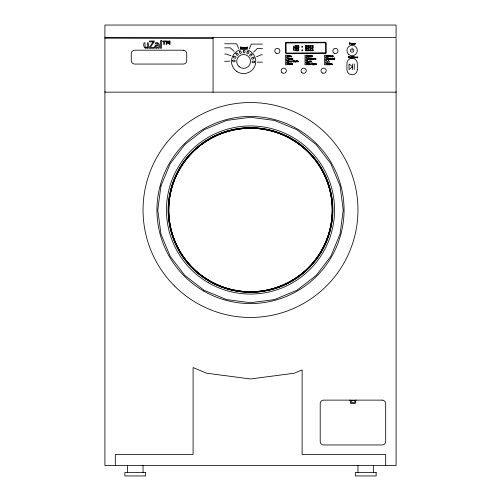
<?xml version="1.0" encoding="UTF-8"?>
<svg xmlns="http://www.w3.org/2000/svg" width="501" height="501" viewBox="0 0 501 501"><rect width="100%" height="100%" fill="white"/><g stroke="black" fill="none" stroke-linecap="round" stroke-linejoin="round"><path stroke-width="0.75" d="M104.941 91.752L104.916 92.165L396.084 92.165L396.059 91.752M293.06 61.842L293.423 60.439L293.968 61.842C294.976 57.822 293.874 64.723 293.517 60.677L292.979 62.086L292.546 60.439M332.257 55.699C331.919 59.018 330.716 53.77 331.75 56.738L332.113 55.699L332.852 56.638C334.086 53.82 332.075 59.813 332.332 55.699M249.348 48.935L251.258 44.101L262.424 44.101M253.706 52.154L257.339 48.434L262.424 48.434M256.474 56.807L261.265 54.791L262.424 54.791M224.667 61.341L229.865 61.116M104.916 37.569L396.084 37.569L396.084 25.05L104.916 25.05L104.916 465.554L396.084 465.554L396.084 38.439M104.916 38.17L213.063 38.439M224.667 43.781L236.616 43.781L238.733 48.528M224.667 47.846L230.347 47.846L234.142 51.396M224.667 54.02L226.145 54.02L231.024 55.824M257.22 62.168L262.424 62.168M349.554 400.124L349.848 400.155A0.726 0.72 0 0 1 350.343 400.844L350.343 402.716A0.87 0.87 0 0 0 351.214 403.587L354.67 403.587A0.87 0.87 0 0 0 355.541 402.716L355.553 400.744A0.777 0.777 0 0 1 356.311 400.124M385.682 465.554L385.682 454.488L302.122 454.488L302.122 369.957L294.237 373.226L250.5 378.981L206.763 373.226L193.085 367.559L193.085 454.488L115.318 454.488L115.318 465.554M373.552 465.554L373.552 472.487M357.952 465.554L357.952 472.487M354.245 63.971L354.245 69.576M352.516 63.971L352.516 69.576M352.122 47.908L352.122 50.507M304.314 42.278L304.314 42.723M213.063 37.569L213.063 92.165M143.048 465.554L143.048 472.487M127.448 465.554L127.448 472.487M352.986 49.004A1.735 1.735 0 0 1 353.449 51.622A1.735 1.735 0 0 1 350.794 51.622A1.735 1.735 0 0 1 351.257 49.004M288.006 63.721C287.68 64.466 288.939 65.042 289.071 64.172C289.565 64.767 287.737 65.086 287.856 64.078C287.749 62.349 290.48 62.976 288.006 63.721M289.359 61.379C289.96 62.143 290.442 62.249 289.221 61.636C289.597 60.471 290.699 61.041 289.359 61.379M309.461 58.792C309.161 60.302 311.434 58.893 309.912 59.456C309.342 59.813 311.509 57.302 309.461 58.792M328.687 56.168L328.982 56.901L329.639 56.701L328.85 56.532L329.708 56.331L329.407 55.711L328.687 56.168M353.706 43.706C353.424 45.115 355.547 43.8 354.126 44.332C353.6 44.658 355.616 42.316 353.706 43.706M357.094 57.271C356.862 58.423 358.61 57.346 357.445 57.778C357.489 57.721 358.196 56.337 357.094 57.271M291.382 63.996C292.396 66.595 293.242 61.723 291.382 63.996M310.808 58.805C311.873 61.548 312.768 56.413 310.808 58.805M309.937 56.137C310.445 59.425 312.336 54.183 309.937 56.137M314.44 64.172C312.856 66.902 312.956 61.598 314.44 64.172M328.863 63.99C329.345 67.096 331.123 62.149 328.863 63.99M241.877 47.864C242.603 50.025 243.323 46.205 241.877 47.864M289.44 56.218C290.223 58.517 290.987 54.446 289.44 56.218M289.49 63.996C290.273 66.314 291.05 62.212 289.49 63.996M290.511 61.372C291.294 63.69 292.064 59.588 290.511 61.372M308.779 61.435C309.574 63.784 310.357 59.625 308.779 61.435M309.605 58.749C311.008 59.494 310.013 57.715 309.605 58.749M309.274 64.034L309.505 64.735L310.225 64.735A0.67 0.67 0 0 0 310.426 64.429L310.119 63.533L309.274 64.034M328.831 56.131C330.197 56.826 329.201 55.148 328.831 56.131M328.694 58.83L328.913 59.5L329.602 59.5A0.645 0.645 0 0 0 329.796 59.206L329.501 58.354L328.694 58.83M350.725 43.719C351.495 46.004 352.259 41.965 350.725 43.719M353.844 43.668C355.171 44.338 354.201 42.723 353.844 43.668M357.207 57.239L357.789 57.308L357.207 57.239M350.28 43.255L349.485 43.587L349.485 42.936L350.28 43.255M353.668 56.895L353.011 57.17L353.011 56.632L353.668 56.895M350.431 43.261L349.485 43.725L349.335 44.426L349.335 42.804L350.431 43.261M353.794 56.901L352.892 57.859L352.892 56.525L353.794 56.901M246.542 48.109L245.922 48.321L246.542 48.109M290.405 58.961L289.829 59.162L290.405 58.961M295.496 61.629L294.832 61.861L295.496 61.629M312.918 64.347C312.787 65.737 310.946 63.884 311.923 64.604C313.263 64.992 312.549 63.708 311.691 63.633C311.378 62.349 313.482 63.445 312.662 63.339C311.209 62.825 312.348 63.971 312.918 64.347M330.817 56.444L330.14 56.682L330.817 56.444M333.973 59.105L333.271 59.35L333.973 59.105M348.997 57.509C346.968 58.066 349.817 57.709 348.076 56.92C349.754 56.2 347.481 56.776 348.997 57.509M350.468 57.49L349.93 57.678L350.468 57.49M354.689 57.49L354.144 57.678L354.689 57.49M356.155 57.095C356.436 58.874 357.1 56.632 356.173 57.039M245.834 47.683C247.388 47.301 245.196 48.121 246.141 48.566C247.269 49.067 246.724 46.681 245.834 47.683M289.753 58.567L290.405 58.636L289.785 59.306L290.643 59.362L290.43 58.385L289.753 58.567M294.738 61.172C296.442 60.778 294.062 61.648 295.064 62.124C296.254 62.669 295.709 60.082 294.738 61.172M330.046 55.98C331.856 55.505 329.144 56.657 330.497 56.932C331.549 57.471 330.973 54.859 330.046 55.98M333.178 58.623C335.012 58.11 332.238 59.325 333.647 59.606C334.743 60.151 334.148 57.446 333.178 58.623M349.855 57.12L350.468 57.183L349.886 57.809L350.694 57.859L350.487 56.945L349.855 57.12M354.075 57.12L354.689 57.183L354.107 57.809L354.915 57.859L354.708 56.945L354.075 57.12M154.922 46.155L154.859 46.681A1.86 1.86 0 0 0 155.147 47.676L155.341 47.927A1.647 1.647 0 0 0 156.18 48.378L158.278 47.676L158.278 48.259L159.186 48.259C160.32 45.334 158.93 41.282 155.304 42.936C154.69 45.077 157.884 42.328 158.253 44.213C158.122 45.397 155.11 44.301 154.922 46.155M243.329 47.752C242.734 49.718 243.837 46.349 243.329 47.752M291.025 58.63C290.474 60.458 291.501 57.333 291.025 58.63M296.216 61.247C296.154 63.558 295.941 60.02 296.216 61.247M330.341 58.698C329.664 60.928 330.917 57.114 330.341 58.698M351.051 57.177C350.531 58.886 351.495 55.955 351.051 57.177M355.159 43.6C354.533 45.685 355.697 42.109 355.159 43.6M291.544 63.928C291.832 65.944 292.828 62.75 291.544 63.928M310.977 58.736C311.278 60.859 312.33 57.49 310.977 58.736M313.438 63.959C313.758 66.176 314.853 62.663 313.438 63.959M160.934 186.003L157.777 210L160.934 233.998L170.202 256.362L184.938 275.569L204.139 290.304L226.502 299.567L250.5 302.723L274.498 299.567L296.861 290.304L316.062 275.569L330.798 256.362L340.066 233.998L343.223 210L340.066 186.003L330.798 163.639L316.062 144.438L296.861 129.703L274.498 120.44L250.5 117.278L226.502 120.44L204.139 129.703L184.938 144.438L170.202 163.639L160.934 186.003M232.539 60.715L232.946 61.692L234.468 61.78A0.864 0.864 0 0 0 234.243 60.076L233.153 60.101L232.539 60.715M235.883 53.613L236.898 55.204A0.864 0.864 0 0 0 237.944 53.839L236.722 52.974L235.883 53.613M243.267 50.958L243.267 52.273A0.864 0.864 0 0 0 244.97 52.048C245.684 50.801 243.762 49.555 243.267 50.958M252.072 54.521L251.208 55.749A0.864 0.864 0 0 1 249.842 54.703L251.208 53.657L252.072 54.521M254.733 61.911L254.301 62.663L252.999 62.775A0.864 0.864 0 0 1 252.773 61.072L254.301 61.16L254.733 61.911M285.946 43.023L286.228 53.075L325.744 52.799L325.506 42.76L285.946 43.023M242.021 47.802C242.321 49.68 243.229 46.712 242.021 47.802M289.597 56.15C289.922 58.16 290.893 54.985 289.597 56.15M289.653 63.928C289.973 65.95 290.949 62.757 289.653 63.928M290.668 61.304C290.987 63.32 291.964 60.126 290.668 61.304M308.935 61.366C309.267 63.414 310.257 60.17 308.935 61.366M309.449 63.959C309.806 66.182 310.877 62.663 309.449 63.959M328.863 58.761C329.201 60.884 330.228 57.527 328.863 58.761M350.882 43.65C351.201 45.641 352.159 42.497 350.882 43.65M310.119 56.062C310.438 58.179 311.509 54.822 310.119 56.062M329.032 63.921C329.332 65.913 330.341 62.75 329.032 63.921M315.549 63.871C315.48 66.232 314.872 62.537 316.344 63.665C316.331 66.351 316.613 62.85 315.549 63.871M311.697 55.993C311.879 59.074 310.701 54.039 312.511 55.855C312.43 58.561 312.774 54.885 311.697 55.993M313.664 59.049C312.918 60.571 312.73 56.651 312.918 59.419C314.196 60.483 313.745 57.12 313.664 59.049M330.522 63.859C330.76 66.652 329.508 62.162 331.293 63.721C331.224 66.257 331.518 62.844 330.522 63.859M355.754 57.465C355.159 58.636 355.065 55.617 355.184 57.753C356.167 58.567 355.816 55.987 355.754 57.465M155.867 46.249L156.068 47.326L157.251 47.52L158.278 46.919L158.278 45.409L156.65 45.629L155.867 46.249M244.012 47.714L243.862 48.534L243.862 47.426L245.196 47.451L245.327 48.534L245.083 47.526L244.657 48.534L244.475 47.576L244.012 47.714M291.657 58.598L291.519 59.356L291.519 58.329L292.753 58.354L292.878 59.356L292.653 58.423L292.258 59.356L292.089 58.473L291.657 58.598M296.949 61.203C296.116 62.901 297.268 59.682 298.364 61.26C298.345 63.596 298.377 59.926 297.644 61.341C297.494 63.452 297.832 60.201 296.949 61.203M314.371 58.63C313.758 60.37 314.359 57.271 315.837 58.504C315.824 61.26 315.956 57.321 315.104 58.774C314.947 60.997 315.298 57.571 314.371 58.63M331.117 58.655C330.253 60.878 331.286 56.876 332.601 58.711C332.583 61.178 332.614 57.308 331.844 58.805C331.687 61.022 332.038 57.602 331.117 58.655M288.62 57.934L288.3 59.149C287.449 55.674 288.376 61.629 288.695 58.141C289.002 61.629 289.954 55.674 289.083 59.149L288.62 57.934M233.541 56.726L233.654 57.584L235.032 58.248A0.864 0.864 0 0 0 235.476 56.588L234.23 56.2L233.541 56.726M239.346 51.446L239.791 53.106A0.864 0.864 0 0 0 241.282 52.242L240.48 50.977L239.346 51.446M254.132 58.066L252.805 59.087A0.864 0.864 0 0 1 251.94 57.596L253.387 57.095L254.132 58.066M310.789 60.953L310.514 61.961C309.643 59.043 310.601 64.065 310.858 61.153C311.108 64.072 312.085 59.043 311.209 61.961L310.789 60.953M352.679 43.255L352.41 44.232C351.564 41.401 352.497 46.274 352.748 43.443C352.986 46.274 353.931 41.401 353.086 44.232L352.679 43.255M352.623 56.431L352.034 57.959L352.623 56.431M308.86 57.822L308.334 59.312C307.057 54.509 307.714 62.882 307.733 58.066L308.259 59.563L308.929 58.066L309.079 59.563L308.86 57.822M247.187 51.816L246.799 52.837A0.864 0.864 0 0 0 248.458 53.281C249.774 52.261 247.957 50.369 247.187 51.816M168.943 41.007L168.161 42.867L167.378 41.007L166.219 41.007L166.219 44.432L166.814 44.432L166.814 41.401L167.941 43.637L168.355 43.637L169.444 41.433L169.444 44.432L170.046 44.432L170.046 41.007L168.943 41.007M296.248 61.003L296.554 60.871L296.248 61.003M153.174 41.865L149.292 47.357L149.292 48.259L154.358 48.259L154.358 47.401L150.338 47.401L154.264 41.877L154.264 41.007L149.467 41.007L149.467 41.865L153.174 41.865M328.343 60.427L327.078 62.162L329.752 62.162L328.343 60.427M294.269 47.708L293.968 48.015L293.48 47.514L293.48 46.449L294.269 45.66L294.269 47.708M298.853 47.708L298.558 48.015L298.064 47.514L298.064 46.443L298.853 45.66L298.853 47.708M308.873 47.708L308.578 48.015L308.084 47.514L308.084 46.443L308.873 45.66L308.873 47.708M313.112 47.708L312.818 48.015L312.323 47.514L312.323 46.443L313.112 45.66L313.112 47.708M296.291 47.514L295.797 48.015L295.502 47.708L295.502 45.66L296.291 46.443L296.291 47.514M306.311 47.514L305.817 48.015L305.522 47.708L305.522 45.66L306.311 46.443L306.311 47.514M310.545 47.514L310.056 48.015L309.762 47.708L309.762 45.66L310.545 46.443L310.545 47.514M298.709 45.51L297.92 46.299L296.442 46.299L295.653 45.51L298.709 45.51M308.729 45.51L307.94 46.299L306.455 46.299L305.673 45.51L308.729 45.51M312.968 45.51L312.179 46.299L310.695 46.299L309.912 45.51L312.968 45.51M296.341 47.764L295.947 48.159L296.341 48.553L298.02 48.553L298.414 48.159L298.02 47.764L296.341 47.764M296.291 49.862L295.502 50.651L295.797 48.309L296.291 48.797L296.291 49.862M296.442 50.019L295.653 50.808L298.709 50.808L297.92 50.019L296.442 50.019M306.361 47.764L305.967 48.159L306.361 48.553L308.04 48.553L308.434 48.159L308.04 47.764L306.361 47.764M306.311 49.862L305.522 50.651L305.817 48.309L306.311 48.797L306.311 49.862M306.455 50.019L305.673 50.808L308.729 50.808L307.94 50.019L306.455 50.019M310.601 47.764L310.207 48.159L310.601 48.553L312.28 48.553L312.674 48.159L312.28 47.764L310.601 47.764M310.545 49.862L309.762 50.651L310.056 48.309L310.545 48.797L310.545 49.862M310.695 50.019L309.912 50.808L312.968 50.808L312.179 50.019L310.695 50.019M293.968 48.309L293.48 48.804L293.48 49.868L294.269 50.657L293.968 48.309M298.558 48.309L298.064 48.804L298.064 49.868L298.853 50.657L298.558 48.309M308.578 48.309L308.084 48.804L308.084 49.868L308.873 50.657L308.578 48.309M312.818 48.309L312.323 48.804L312.323 49.868L313.112 50.657L312.818 48.309M352.516 66.777L349.047 69.576L349.047 63.971L352.516 66.777M147.426 47.651C144.438 50.388 142.879 44.996 144.063 42.817L144.977 42.817L145.152 47.132A0.701 0.701 0 0 0 145.691 47.514L147.426 46.875L147.426 42.817L148.34 42.817L148.34 48.259L147.426 48.259L147.426 47.651M291.263 56.932C290.273 55.392 291.357 55.185 291.263 56.932M349.604 57.859L349.316 56.619L349.604 57.859M351.859 57.859L351.57 56.619L351.859 57.859M332.157 64.773C331.061 63.239 332.288 62.832 332.157 64.773M161.41 40.681L160.495 40.681L160.495 48.259L161.41 48.259L161.41 40.681M165.462 41.007L162.612 41.007L162.612 41.577L163.727 41.577L163.727 44.432L164.347 44.432L164.347 41.577L165.462 41.577L165.462 41.007M325.343 42.278L286.347 42.278A0.864 0.864 0 0 0 285.482 43.142L285.482 52.674A0.864 0.864 0 0 0 286.347 53.544L325.343 53.544A0.864 0.864 0 0 0 326.207 52.674L326.207 43.142A0.864 0.864 0 0 0 325.343 42.278M302.591 46.393L301.796 46.393L301.796 47.182L302.591 47.182L302.591 46.393M240.599 47L240.442 48.534L240.58 47.232C242.227 51.54 241.35 44.007 241.388 48.29L240.599 47M247.193 47L247.068 48.534L247.193 47M302.591 50.019L301.796 50.019L301.796 50.808L302.591 50.808L302.591 50.019M183.253 50.194L134.725 50.194A3.463 3.463 0 0 0 131.262 53.663L131.262 60.596A3.463 3.463 0 0 0 134.725 64.059L183.253 64.059A3.463 3.463 0 0 0 186.723 60.596L186.723 53.663A3.463 3.463 0 0 0 183.253 50.194M307.746 55.116L307.576 56.964L307.746 56.068L308.798 56.068C308.948 59.03 308.973 53.169 308.798 55.918L307.746 55.918L307.746 55.116M287.217 55.229L285.482 55.229L285.482 56.964L287.217 56.964L287.217 55.229M306.712 55.229L304.977 55.229L304.977 56.964L306.712 56.964L306.712 55.229M326.207 55.229L324.479 55.229L324.479 56.964L326.207 56.964L326.207 55.229M327.228 55.235L327.078 56.907L327.228 56.099L328.18 56.099C328.318 58.786 328.343 53.469 328.18 55.962L327.228 55.962L327.228 55.235M288.006 55.292L287.856 56.932L288.006 56.137L288.939 56.137C289.071 58.767 289.096 53.563 288.939 56.006L288.006 56.006L288.006 55.292M309.562 55.63L309.405 56.964L309.562 55.63M287.217 57.828L285.482 57.828L285.482 59.563L287.217 59.563L287.217 57.828M306.712 57.828L304.977 57.828L304.977 59.563L306.712 59.563L306.712 57.828M326.207 57.828L324.479 57.828L324.479 59.563L326.207 59.563L326.207 57.828M327.253 57.853L327.078 59.588L327.234 58.116C329.094 62.988 328.105 54.465 328.149 59.312L327.253 57.853M334.712 57.853L334.568 59.588L334.712 57.853M312.461 58.304L312.317 59.563L312.461 58.304M287.217 60.427L285.482 60.427L285.482 62.162L287.217 62.162L287.217 60.427M288.927 60.439L287.85 60.439L287.85 62.086L288.958 62.086L288 61.949L288 61.31L288.845 61.31L288 61.172L288 60.577L288.927 60.439M306.712 60.427L304.977 60.427L304.977 62.162L306.712 62.162L306.712 60.427M326.207 60.427L324.479 60.427L324.479 62.162L326.207 62.162L326.207 60.427M307.733 60.489L307.576 62.162L308.591 62.162L307.733 62.024L307.733 60.489M287.217 63.026L285.482 63.026L285.482 64.761L287.217 64.761L287.217 63.026M291.037 63.063L290.906 64.717L291.037 63.063M306.712 63.026L304.977 63.026L304.977 64.761L306.712 64.761L306.712 63.026M307.764 63.007L307.576 64.823L307.746 63.283C309.693 68.386 308.654 59.462 308.697 64.535L307.764 63.007M326.207 63.026L324.479 63.026L324.479 64.761L326.207 64.761L326.207 63.026M327.234 63.032L327.078 64.767L328.13 64.767L327.234 64.623L327.234 63.032M314.947 63.514L314.797 64.823L314.947 63.514M328.506 63.514L328.362 64.767L328.506 63.514M382.219 400.124L323.665 400.124A3.463 3.463 0 0 0 320.202 403.587L320.202 441.494A3.463 3.463 0 0 0 323.665 444.957L382.219 444.957A3.463 3.463 0 0 0 385.689 441.494L385.682 403.587A3.463 3.463 0 0 0 382.219 400.124M354.896 400.694L351.214 400.694L351.214 402.428L354.896 402.428L354.896 400.694M145.647 472.487L124.849 472.487L124.849 475.95L145.647 475.95L145.647 472.487M376.151 472.487L355.353 472.487L355.353 475.95L376.151 475.95L376.151 472.487M357.319 69.57L357.319 63.508A5.198 5.198 0 0 0 352.122 58.304A5.198 5.198 0 0 0 346.924 63.508L346.924 69.57A5.198 5.198 0 0 0 352.122 74.768A5.198 5.198 0 0 0 357.319 69.57M174.517 285.983A107.452 107.452 0 0 0 354.295 237.812A107.452 107.452 0 0 0 222.688 106.206A107.452 107.452 0 0 0 174.517 285.983M239.184 66.752A6.933 6.933 0 0 0 250.45 62.606A6.933 6.933 0 0 0 241.231 54.916A6.933 6.933 0 0 0 239.184 66.752M236.672 71.367A12.13 12.13 0 0 0 255.71 62.475A12.13 12.13 0 0 0 238.489 50.432A12.13 12.13 0 0 0 236.672 71.367M334.104 53.194A2.599 2.599 0 0 0 338.006 50.945A2.599 2.599 0 0 0 334.104 48.691A2.599 2.599 0 0 0 334.104 53.194M276.045 53.194A2.599 2.599 0 0 0 279.94 50.945A2.599 2.599 0 0 0 276.045 48.691A2.599 2.599 0 0 0 276.045 53.194M281.906 72.57A2.599 2.599 0 0 0 286.259 71.405A2.599 2.599 0 0 0 283.071 68.217A2.599 2.599 0 0 0 281.906 72.57M301.84 72.57A2.599 2.599 0 0 0 306.186 71.405A2.599 2.599 0 0 0 303.005 68.217A2.599 2.599 0 0 0 301.84 72.57M322.306 72.983A2.599 2.599 0 0 0 326.207 70.729A2.599 2.599 0 0 0 322.306 68.48A2.599 2.599 0 0 0 322.306 72.983M348.445 54.183A5.198 5.198 0 0 0 357.144 51.853A5.198 5.198 0 0 0 350.775 45.485A5.198 5.198 0 0 0 348.445 54.183M203.719 291.031A93.568 93.568 0 0 0 344.068 210A93.568 93.568 0 0 0 203.719 128.97A93.568 93.568 0 0 0 203.719 291.031M192.735 267.766A81.694 81.694 0 0 0 329.407 231.143A81.694 81.694 0 0 0 229.358 131.093A81.694 81.694 0 0 0 192.735 267.766M209.631 280.785A81.738 81.738 0 0 0 332.238 210A81.738 81.738 0 0 0 209.631 139.215A81.738 81.738 0 0 0 209.631 280.785M209.575 280.892A81.857 81.857 0 0 0 332.357 210A81.857 81.857 0 0 0 209.575 139.115A81.857 81.857 0 0 0 209.575 280.892M209.493 281.03A82.014 82.014 0 0 0 332.514 210A82.014 82.014 0 0 0 209.493 138.977A82.014 82.014 0 0 0 209.493 281.03M209.399 281.186A82.195 82.195 0 0 0 332.695 210A82.195 82.195 0 0 0 209.399 138.815A82.195 82.195 0 0 0 209.399 281.186M209.305 281.355A82.396 82.396 0 0 0 332.896 210A82.396 82.396 0 0 0 209.305 138.645A82.396 82.396 0 0 0 209.305 281.355M208.472 282.796A84.055 84.055 0 0 0 334.555 210A84.055 84.055 0 0 0 208.472 137.205A84.055 84.055 0 0 0 208.472 282.796"/></g></svg>
